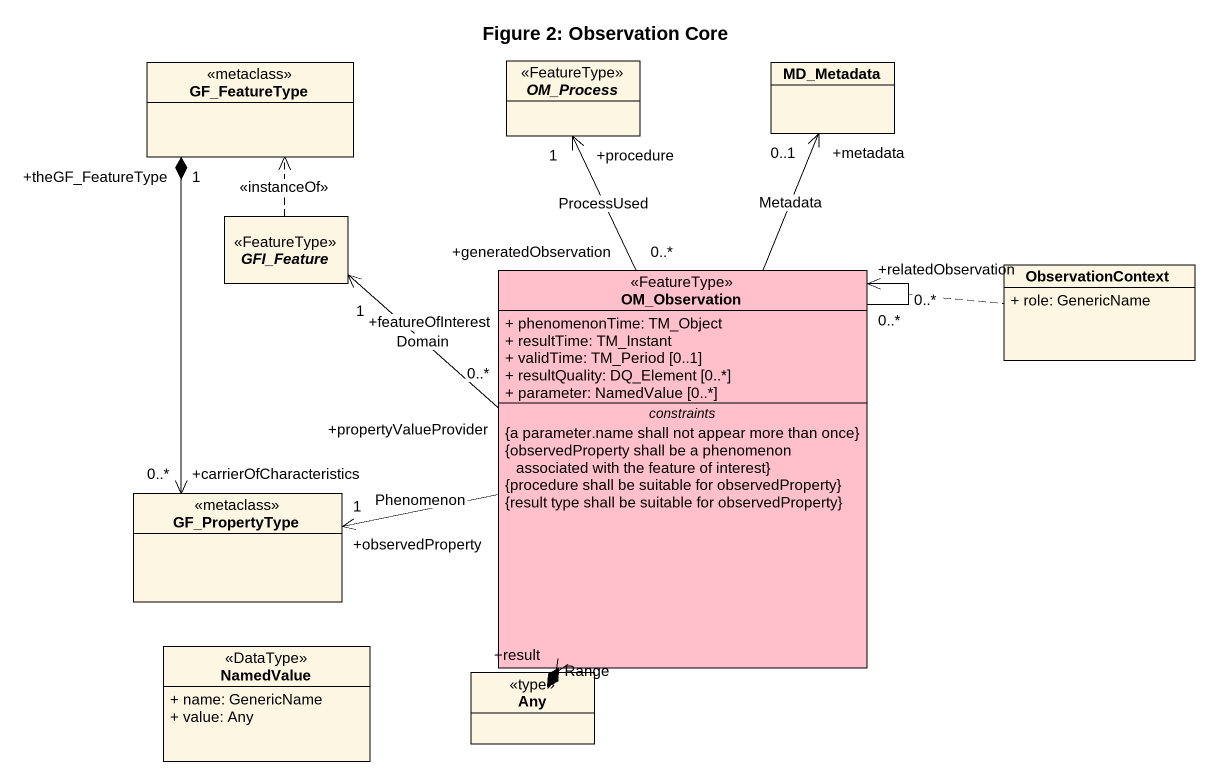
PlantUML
@startuml
title Figure 2: Observation Core
hide circle
hide empty members
skinparam classAttributeIconSize 0
class GF_FeatureType <<metaclass>>
abstract class OM_Process <<FeatureType>>
class MD_Metadata
abstract class GFI_Feature <<FeatureType>>
class OM_Observation <<FeatureType>> #FFC0CB {
  + phenomenonTime: TM_Object
  + resultTime: TM_Instant
  + validTime: TM_Period [0..1]
  + resultQuality: DQ_Element [0..*]
  + parameter: NamedValue [0..*]
  -- constraints --
  {a parameter.name shall not appear more than once}
  {observedProperty shall be a phenomenon associated with the feature of interest}
  {procedure shall be suitable for observedProperty}
  {result type shall be suitable for observedProperty}
}
class ObservationContext {
  + role: GenericName
}
class GF_PropertyType <<metaclass>>
class NamedValue <<DataType>> {
  + name: GenericName
  + value: Any
}
class Any <<type>>
GFI_Feature .up.> GF_FeatureType : <<instanceOf>>
OM_Observation "+generatedObservation\n0..*" -up-> "+procedure\n1" OM_Process : ProcessUsed
OM_Observation -up-> "+metadata\n0..1" MD_Metadata : Metadata
OM_Observation "+propertyValueProvider\n0..*" -left-> "+featureOfInterest\n1" GFI_Feature : Domain
OM_Observation "0..*" --> "+relatedObservation\n0..*" OM_Observation
(OM_Observation, OM_Observation) .. ObservationContext
OM_Observation -left-> "+observedProperty\n1" GF_PropertyType : Phenomenon
OM_Observation *--> "+result" Any : Range
GF_PropertyType "+carrierOfCharacteristics\n0..*" <-up-* "+theGF_FeatureType\n1" GF_FeatureType
@enduml
